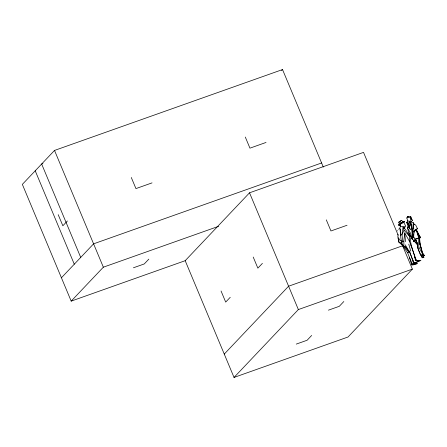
<?xml version="1.0" encoding="UTF-8"?>
<svg xmlns="http://www.w3.org/2000/svg" width="447" height="447" viewBox="0 0 447 447"><rect width="100%" height="100%" fill="white"/><g stroke="black" fill="none" stroke-linecap="round" stroke-linejoin="round"><path stroke-width="0.67" d="M409.977 252.466L413.749 263.691L420.945 260.417L416.509 260.802L409.469 241.374L409.53 236.239L406.021 230.317L403.183 226.679L400.613 226.327L399.573 225.025L399.964 224.416L403.663 222.349L405.63 225.841L404.328 228.383L403.183 226.679L402.009 234.357L402.591 240.631L401.467 242.676L403.926 246.392L409.525 252.739L407.513 252.656L400.948 243.369M410.257 237.687C410.245 245.565 414.302 252.684 415.436 260.405L416.509 260.802L414.453 256.796M413.335 228.356L413.469 225.282L414.274 224.299L413.33 222.712L407.306 220.729M415.593 240.894L413.587 241.274L414.224 240.793L412.179 238.994L412.71 238.067L412.816 236.105M407.871 226.294L407.463 227.814L408.748 232.904L412.179 238.994L413.665 236.675L414.006 232.351L413.33 222.712L412.497 230.635L412.71 238.067L413.665 236.675L410.927 223.696L409.787 221.757L410.983 218.248L410.664 216.46L407.714 216.359L406.826 217.996L407.809 220.997L406.731 222.45L408.497 226.797L410.396 229.579L406.731 222.45L408.362 223.249L409.117 227.663L410.927 223.696L411.402 224.875M413.749 263.691L414.173 263.11L409.798 252.611L405.764 247.118L403.926 246.392L403.853 240.983L404.731 232.954L409.469 241.374M409.117 227.663L409.787 221.757L408.362 223.249M404.328 228.383L404.837 226.21M407.306 217.555L407.714 216.359L408.245 217.113L410.983 218.248L412.324 220.466L410.743 222.489M414.224 240.793L414.917 239.044L413.665 236.675M413.207 253.404L413.654 252.343M413.732 240.939L413.587 241.274L416.079 240.313L414.347 241.173L417.599 245.017L417.777 244.716L414.347 241.173M413.011 260.618L413.408 262.596L412.475 264.563L411.726 264.92L409.357 257.181M403.049 227.618L404.043 230.227L402.009 234.357L400.534 235.513L401.467 242.676L399.009 242.403L397.752 236.647L400.076 240.508L401.328 240.374M414.274 224.299L415.716 225.07L417.47 228.691L415.749 229.512L414.006 232.351L413.715 231.244M403.434 222.142L401.546 220.349L398.707 222.243L399.355 223.969M398.73 229.372L400.143 227.378M323.315 167.066L282.532 69.564L54.517 150.438L22.35 184.376L71.185 301.122L185.522 260.573M67.391 220.991L62.854 225.78L58.205 214.672M61.418 277.777L93.585 243.838L321.6 162.965M281.571 70.576L282.532 69.564M71.185 301.122L103.352 267.189L218.672 226.288M148.817 259.148L144.275 263.937L133.429 267.787M398.148 235.128L363.534 152.377L249.527 192.813L185.192 260.685L234.032 377.436L348.04 336.999L412.369 269.128L401.903 244.107M230.239 297.3L225.696 302.094L221.047 290.986M262.406 263.367L257.863 268.155L253.214 257.053M224.265 354.085L288.594 286.214L402.602 245.777M234.032 377.436L298.361 309.564L412.369 269.128M311.66 335.457L307.117 340.251L296.272 344.095M343.827 301.524L339.284 306.312L328.439 310.162M424.65 255.768L423.186 255.159L418.789 247.007L418.671 238.273L419.135 237.815L415.749 229.512L416.101 229.367L420.465 237.486L419.772 238.111L415.531 239.257L417.28 244.196L417.766 248.001L420.443 254.924L424.65 255.768L422.326 252.605L419.996 243.9M413.481 231.742L415.749 229.512M399.864 223.992L398.551 225.014L398.953 225.389L399.216 225.081L398.551 225.014L398.964 224.55L403.764 221.567L404.652 221.74L403.943 222.254L404.513 221.494L402.691 222.12L401.188 223.293M420.465 237.486L420.04 237.843L420.571 237.519L417.61 233.53L418.37 236.921M398.707 222.243L401.546 220.349M401.467 242.676L403.853 240.983M417.47 228.691L415.839 229.758L416.101 229.367L418.353 234.211M403.574 221.919L399.573 224.545M406.826 217.996L408.245 217.113M402.691 222.12L403.764 221.567L404.652 221.74M414.173 263.11L419.923 260.489L415.436 260.405M418.671 238.273L420.571 237.519M42.962 163.546L41.649 164.015L80.717 257.411M152.036 182.884L135.938 188.595L131.289 177.487M266.043 142.448L249.946 148.158L245.297 137.05M347.045 225.26L330.948 230.97L326.304 219.863M414.917 239.044L419.135 237.815M420.593 254.516L422.231 257.79L423.873 257.388L422.957 255.164M420.443 254.924L423.186 255.159L419.739 243.107L419.588 238.1L420.208 245.213M397.383 230.825L397.668 230.864M403.926 246.392L406.144 247.174M399.383 221.896L401.819 222.824M414.911 262.741L417.252 263.641L412.927 264.954L411.726 264.92L411.648 263.708M413.408 262.596L417.252 263.641L412.475 264.563L407.513 252.656M401.557 244.498L399.009 242.403L398.199 238.279M406.731 222.45L407.636 223.394M404.043 230.227L409.53 236.239M423.158 256.371L423.873 257.388L421.728 255.086L422.231 257.79M409.692 233.977L408.955 232.853L412.179 238.994L410.787 233.703L407.463 227.814M405.228 244.839L409.798 252.611M409.072 250.834L409.675 251.918M410.977 245.576L411.821 247.23M420.32 253.924L418.392 249.778L418.051 247.739M415.531 239.257L417.241 243.073L417.766 248.001M408.519 250.443L409.525 252.739M399.702 224.986L400.495 226.88L399.964 224.416M249.527 192.813L298.361 309.564M54.517 150.438L103.352 267.189M35.218 170.799L74.286 264.199M410.664 216.46L412.324 220.466M411.167 236.223L412.179 238.994M422.326 252.605L423.186 255.159M408.776 244.14L410.737 251.147M411.413 225.657L410.927 223.696L412.71 238.067M419.962 243.85L421.499 250.281M419.47 240.615L419.789 242.587M417.001 242.296L417.28 244.196M408.251 225.037L408.497 226.797M404.731 232.954L405.546 241.721M400.68 234.759L400.121 228.713L400.534 235.513M397.908 234.234L398.053 236.256"/></g></svg>
